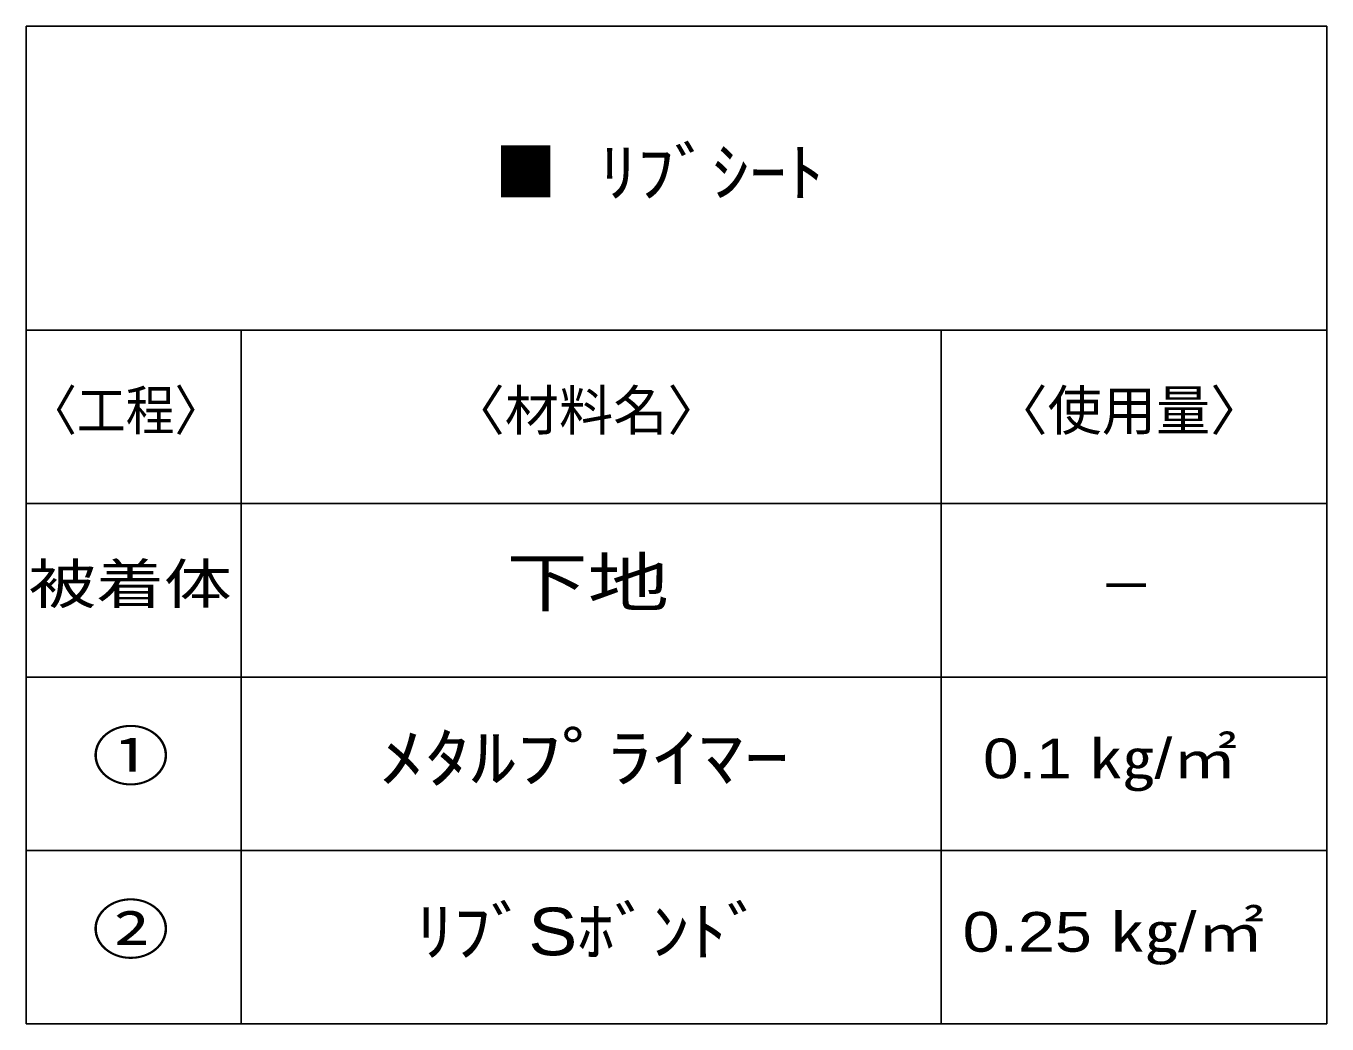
# Model space of a CAD drawing. Units: millimetres, scale not verified. Extents: x -108 to 92, y -87 to 85.
# Drawn here: x -31.1 to 28.9, y -87.1 to -41.1 of the extents above; entities that cross this region are included whole.
import ezdxf
from ezdxf.enums import TextEntityAlignment as Align

# ---------------------------------------------------------------- set-up
doc = ezdxf.new("R2010")
doc.units = ezdxf.units.MM
doc.header["$LTSCALE"] = 0.1
doc.layers.add('0-4_Z_O-文字', color=134, linetype='Continuous')
doc.styles.add('HGPｺﾞｼｯｸM', font='')
doc.styles.get('HGPｺﾞｼｯｸM').set_extended_font_data('HGPｺﾞｼｯｸM')

msp = doc.modelspace()

# ---------------------------------------------------------------- linework, layer by layer
at = {"layer": '0-4_Z_O-文字'}
for p, q in [((-31.1039, -41.1128), (28.8961, -41.1128)), ((-31.1039, -41.1128), (-31.1039, -87.1393)), ((28.8961, -41.1128), (28.8961, -87.1393)), ((-31.1039, -55.1393), (28.8961, -55.1393)), ((-31.1039, -63.1393), (28.8961, -63.1393)), ((-31.1039, -71.1393), (28.8961, -71.1393)), ((-31.1039, -79.1393), (28.8961, -79.1393)), ((-31.1039, -87.1393), (28.8961, -87.1393))]:
    msp.add_line(p, q, dxfattribs=at)
at = {"layer": '0-4_Z_O-文字', "color": 1}
for p, q in [((-21.1747, -55.1393), (-21.1747, -87.1393)), ((11.1096, -55.1393), (11.1096, -87.1393))]:
    msp.add_line(p, q, dxfattribs=at)

# ---------------------------------------------------------------- texts
at = {"layer": '0-4_Z_O-文字', "color": 3, "style": 'HGPｺﾞｼｯｸM', "width": 0.95}
msp.add_text('■', height=2.199, dxfattribs=at).set_placement((-9.4872, -49.6184), align=Align.BOTTOM_LEFT)
at = {"layer": '0-4_Z_O-文字', "style": 'HGPｺﾞｼｯｸM'}
for s, height, width, p in [(' ﾘﾌﾞｼｰﾄ', 2.199, 1.15, (-5.5887, -49.6184)), ('〈工程〉', 1.833, 0.9, (-31.0061, -60.3068)), ('下地', 2.199, 1.25, (-8.9463, -68.5327)), ('被着体', 1.833, 1.25, (-30.9934, -68.3068)), ('①', 2.199, 1.2, (-28.0733, -76.5403)), ('ﾒﾀﾙﾌﾟﾗｲﾏｰ', 2.199, 1.4, (-14.8016, -76.624)), ('0.1 ㎏/㎡', 1.833, 1.2, (13.0359, -76.3575)), ('②', 2.199, 1.2, (-28.0733, -84.5403)), ('ﾘﾌﾞSﾎﾞﾝﾄﾞ', 2.199, 1.15, (-13.1112, -84.6317)), ('0.25 ㎏/㎡', 1.833, 1.25, (12.0904, -84.3575))]:
    msp.add_text(s, height=height, dxfattribs=dict(at, width=width)).set_placement(p, align=Align.BOTTOM_LEFT)
for s, p in [('〈材料名〉', (-11.5237, -60.3068)), ('〈使用量〉', (13.5117, -60.3068)), ('－', (18.3848, -68.3893))]:
    msp.add_text(s, height=1.833, dxfattribs=at).set_placement(p, align=Align.BOTTOM_LEFT)

doc.saveas('drawing.dxf')
